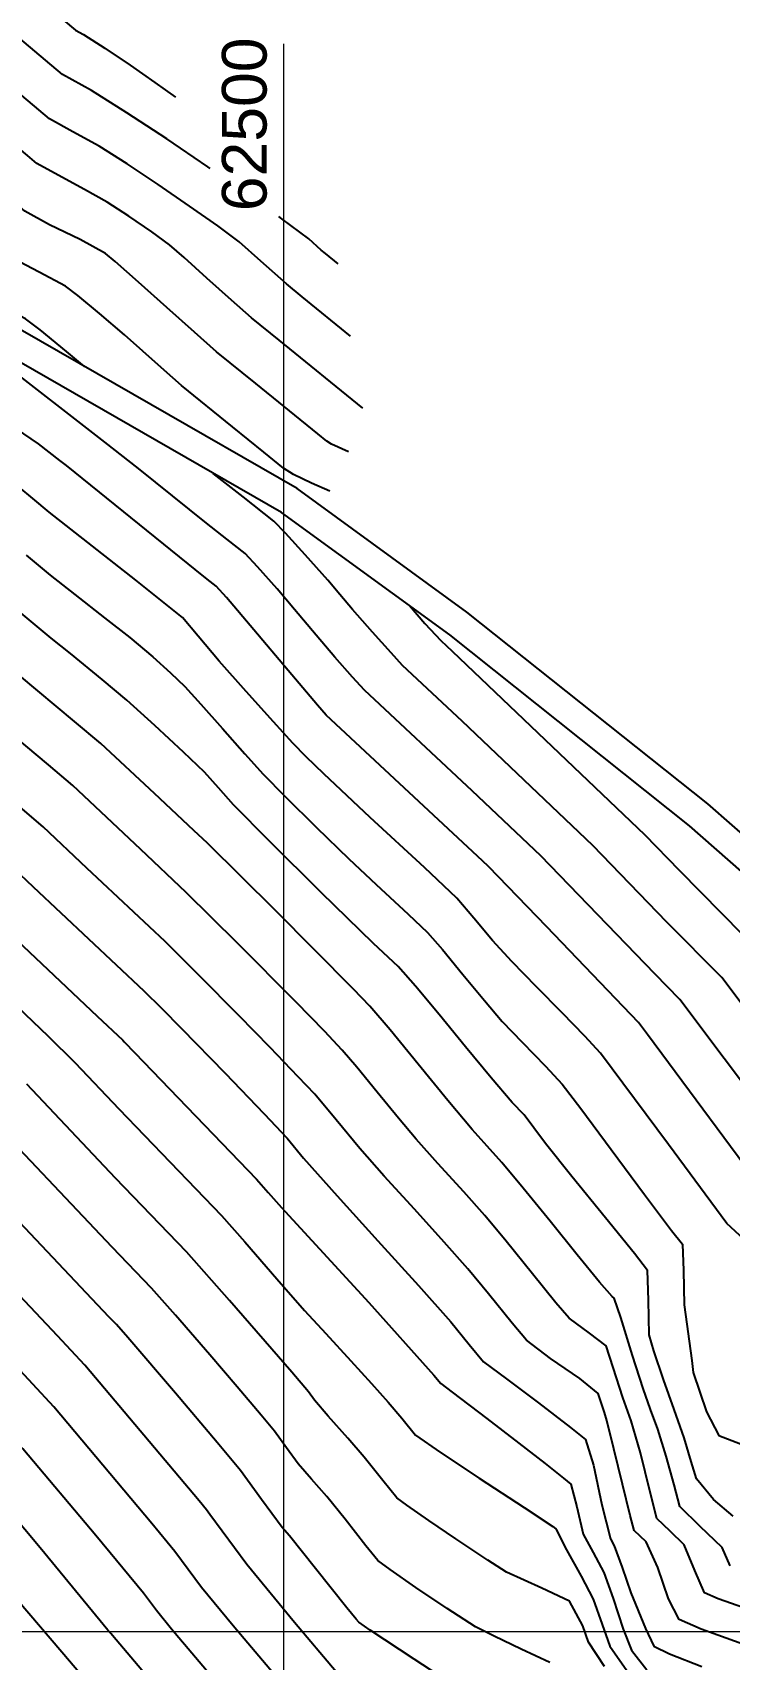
# Model space of a CAD drawing. Extents: x 61466 to 63015, y 108404 to 110397.
# Drawn here: x 62920.65 to 62940.14, y 109204.29 to 109249.76 of the extents above; entities that cross this region are included whole.
import ezdxf
from ezdxf.enums import TextEntityAlignment as Align

# ---------------------------------------------------------------- set-up
doc = ezdxf.new("R2010")
doc.units = 0
doc.header["$LTSCALE"] = 1.000015
doc.header["$MEASUREMENT"] = 0
for name, color, linetype in [('coordinate', 2, 'Continuous'), ('curve livello 5m', 7, 'Continuous'), ('Strade', 7, 'Continuous')]:
    doc.layers.add(name, color=color, linetype=linetype)
doc.layers.add('no_plot', color=5, linetype='Continuous', plot=False)
doc.styles.add('ARIAL', font='arial.ttf')

msp = doc.modelspace()

# ---------------------------------------------------------------- linework, layer by layer
at = {"layer": 'coordinate', "linetype": 'Continuous', "lineweight": 0}
for p, q in [((62927.666, 109249.448), (62927.666, 108959.046)), ((62767.853, 109205.071), (62950.566, 109205.071))]:
    msp.add_line(p, q, dxfattribs=at)
at = {"layer": 'curve livello 5m', "color": 2, "flags": 128}
for points in [[(62929.888, 109239.259), (62927.541, 109241.163), (62926.769, 109241.788), (62926.21, 109242.281), (62925.526, 109242.899), (62924.891, 109243.472), (62924.479, 109243.828), (62924.479, 109243.828), (62923.985, 109244.188), (62923.338, 109244.63), (62922.733, 109245.02), (62922.733, 109245.02), (62922.101, 109245.376), (62921.056, 109245.946), (62921.056, 109245.946), (62920.762, 109246.101), (62920.501, 109246.326), (62918.557, 109247.952)], [(62941.347, 109217.04), (62937.849, 109221.758), (62937.599, 109222.092), (62935.031, 109224.77), (62933.402, 109226.452), (62933.231, 109226.615), (62928.863, 109230.684), (62928.614, 109230.962), (62927.793, 109231.929), (62926.837, 109233.069), (62926.068, 109233.973), (62925.78, 109234.289), (62925.616, 109234.417), (62925.434, 109234.56), (62921.596, 109237.657), (62921.407, 109237.804), (62920.809, 109238.267), (62920.201, 109238.69), (62919.481, 109239.177), (62918.917, 109239.571), (62918.632, 109239.8)], [(62940.543, 109205.73), (62939.826, 109205.987), (62939.446, 109206.156), (62939.171, 109206.777), (62938.875, 109207.495), (62938.479, 109207.874), (62938.112, 109208.233), (62937.916, 109209.004), (62937.654, 109210.068), (62937.388, 109210.957), (62937.154, 109211.609), (62936.887, 109212.453), (62936.693, 109213.053), (62936.224, 109213.412), (62935.659, 109213.825), (62935.287, 109214.259), (62934.627, 109215.071), (62933.893, 109215.979), (62933.298, 109216.697), (62932.706, 109217.36), (62931.982, 109218.154), (62931.373, 109218.836), (62930.881, 109219.423), (62930.285, 109220.15), (62929.718, 109220.842), (62929.311, 109221.322), (62928.809, 109221.85), (62928.023, 109222.659), (62926.374, 109224.318), (62924.944, 109225.731), (62923.663, 109226.934), (62921.771, 109228.714), (62921.09, 109229.299), (62918.952, 109231.081)], [(62936.648, 109204.09), (62936.2, 109204.77), (62936.036, 109205.231), (62935.666, 109205.922), (62934.894, 109206.285), (62933.905, 109206.727), (62933.384, 109207.061), (62932.487, 109207.659), (62931.729, 109208.176), (62931.116, 109208.601), (62930.832, 109208.807), (62930.441, 109209.294), (62929.927, 109209.94), (62929.463, 109210.475), (62928.916, 109211.093), (62928.532, 109211.54), (62928.362, 109211.773), (62927.9, 109212.317), (62926.16, 109214.321), (62924.953, 109215.684), (62922.966, 109217.746), (62920.485, 109220.367)], [(62927.886, 109201.179), (62924.535, 109205.139), (62924.11, 109205.654), (62923.751, 109206.14), (62922.421, 109207.751), (62920.377, 109210.177), (62917.605, 109213.161), (62916.504, 109214.326), (62915.852, 109215.112), (62915.108, 109216.037), (62914.608, 109216.626), (62914.332, 109216.852), (62913.797, 109217.278), (62913.175, 109217.759), (62912.686, 109218.14), (62911.985, 109218.771), (62911.292, 109219.418)]]:
    msp.add_lwpolyline(points, dxfattribs=at)
at = {"layer": 'no_plot', "flags": 128}
for points in [[(62925.619, 109245.965), (62925.55, 109246.013), (62924.4, 109246.788), (62923.287, 109247.518), (62922.294, 109248.145), (62922.294, 109248.145), (62921.487, 109248.591), (62920.234, 109249.639), (62913.962, 109255.013), (62912.856, 109255.729), (62910.533, 109257.261), (62904.125, 109261.435), (62902.381, 109262.553), (62901.499, 109263.196), (62900.452, 109263.989), (62899.357, 109264.842), (62898.33, 109265.662), (62897.491, 109266.359)], [(62913.563, 109256.901), (62913.675, 109256.829), (62913.677, 109256.827), (62913.678, 109256.826), (62921.506, 109250.12), (62921.852, 109249.831), (62922.075, 109249.707), (62922.668, 109249.327), (62923.374, 109248.854), (62924.071, 109248.369), (62924.641, 109247.955)], [(62929.543, 109241.278), (62928.191, 109242.375), (62927.746, 109242.736), (62927.029, 109243.376), (62926.425, 109243.911), (62926.425, 109243.911), (62925.826, 109244.358), (62925.041, 109244.912), (62924.165, 109245.511), (62923.292, 109246.089), (62922.514, 109246.582), (62922.514, 109246.582), (62921.772, 109246.989), (62921.122, 109247.351), (62921.122, 109247.351), (62918.963, 109249.157), (62914.246, 109253.199)], [(62929.483, 109238.04), (62929.009, 109238.257), (62928.878, 109238.34), (62928.623, 109238.546), (62926.892, 109239.951), (62925.793, 109240.841), (62925.175, 109241.384), (62924.401, 109242.08), (62923.615, 109242.787), (62922.961, 109243.363), (62922.961, 109243.363), (62922.692, 109243.584), (62921.981, 109243.973), (62921.124, 109244.391), (62920.434, 109244.772), (62920.434, 109244.772), (62917.848, 109247), (62916.42, 109248.195), (62914.814, 109249.571), (62910.392, 109252.435)], [(62928.965, 109236.943), (62928.449, 109237.163), (62927.946, 109237.408), (62927.946, 109237.408), (62927.664, 109237.587), (62927.115, 109238.031), (62926.243, 109238.739), (62924.817, 109239.893), (62924.329, 109240.324), (62923.733, 109240.861), (62923.221, 109241.314), (62923.221, 109241.314), (62922.522, 109241.905), (62921.91, 109242.408), (62921.57, 109242.673), (62921.57, 109242.673), (62920.831, 109243.061), (62920.107, 109243.443), (62920.107, 109243.443), (62915.195, 109247.675), (62915.149, 109247.713), (62915.098, 109247.757), (62909.57, 109251.338)], [(62922.096, 109240.432), (62921.593, 109240.851), (62920.856, 109241.449), (62920.447, 109241.762), (62920.447, 109241.762), (62919.78, 109242.113), (62919.38, 109242.441), (62918.736, 109243.006), (62918.035, 109243.623), (62917.462, 109244.11), (62917.462, 109244.11), (62916.67, 109244.731), (62915.709, 109245.462), (62914.743, 109246.18), (62913.937, 109246.759), (62913.937, 109246.759), (62912.854, 109247.471), (62911.289, 109248.476), (62909.951, 109249.348), (62909.951, 109249.348), (62908.23, 109250.543)], [(62929.199, 109243.296), (62928.84, 109243.588), (62928.722, 109243.683), (62928.372, 109243.995), (62927.62, 109244.559), (62927.534, 109244.62)], [(62942.476, 109217.787), (62938.753, 109222.739), (62938.05, 109223.452), (62934.861, 109226.747), (62932.948, 109228.567), (62929.931, 109231.378), (62929.595, 109231.745), (62929.105, 109232.3), (62929.105, 109232.3), (62928.583, 109232.915), (62927.975, 109233.64), (62927.486, 109234.214), (62927.486, 109234.214), (62926.935, 109234.831), (62926.59, 109235.199), (62926.59, 109235.199), (62926.078, 109235.6), (62925.509, 109236.046), (62923.606, 109237.581), (62922.665, 109238.311), (62919.686, 109240.619), (62919.424, 109240.8), (62919.295, 109240.904), (62918.575, 109241.395)], [(62940.787, 109215.811), (62940.071, 109216.479), (62940.071, 109216.479), (62938.436, 109218.683), (62936.531, 109221.233), (62936.096, 109221.708), (62935.463, 109222.361), (62934.745, 109223.092), (62934.056, 109223.8), (62933.509, 109224.383), (62933.509, 109224.383), (62932.987, 109225.007), (62932.518, 109225.564), (62932.518, 109225.564), (62931.607, 109226.427), (62930.094, 109227.826), (62928.796, 109229.04), (62928.796, 109229.04), (62928.304, 109229.52), (62927.93, 109229.897), (62927.93, 109229.897), (62927.382, 109230.492), (62926.618, 109231.342), (62925.868, 109232.193), (62925.868, 109232.193), (62925.284, 109232.887), (62924.838, 109233.413), (62924.838, 109233.413), (62923.533, 109234.456), (62921.112, 109236.358), (62920.652, 109236.743), (62920.271, 109237.059)], [(62942.45, 109219.987), (62939.923, 109223.348), (62938.392, 109224.9), (62936.319, 109227.042), (62932.665, 109230.519), (62930.998, 109232.072), (62930.674, 109232.423), (62930.154, 109233.003), (62929.596, 109233.638), (62929.596, 109233.638), (62929.242, 109234.056), (62928.904, 109234.456), (62928.904, 109234.456), (62928.277, 109235.161), (62927.72, 109235.773), (62927.4, 109236.108), (62927.4, 109236.108), (62926.54, 109236.782), (62925.703, 109237.438)], [(62920.465, 109235.159), (62921.139, 109234.598), (62921.832, 109234.051), (62922.662, 109233.404), (62923.365, 109232.85), (62924.01, 109232.313), (62924.504, 109231.865), (62924.903, 109231.483), (62925.358, 109230.99), (62925.959, 109230.311), (62926.581, 109229.606), (62927.099, 109229.038), (62927.708, 109228.42), (62928.594, 109227.544), (62929.491, 109226.671), (62930.26, 109225.952), (62931.157, 109225.123), (62931.697, 109224.612), (62932.114, 109224.132), (62932.686, 109223.437), (62933.286, 109222.707), (62933.786, 109222.121), (62934.339, 109221.54), (62934.995, 109220.871), (62935.462, 109220.374), (62935.987, 109219.692), (62936.836, 109218.543), (62937.763, 109217.287), (62938.518, 109216.284), (62938.831, 109215.896), (62938.855, 109215.164), (62938.872, 109214.205), (62939.084, 109212.647), (62939.128, 109212.312), (62939.496, 109211.211), (62939.844, 109210.546), (62940.696, 109210.223)], [(62940.244, 109208.299), (62939.69, 109208.762), (62939.223, 109209.335), (62939.223, 109209.335), (62939.073, 109209.825), (62938.877, 109210.489), (62938.877, 109210.489), (62938.596, 109211.273), (62938.292, 109212.116), (62938.292, 109212.116), (62938.028, 109212.919), (62937.894, 109213.364), (62937.894, 109213.364), (62937.88, 109214.331), (62937.851, 109215.16), (62937.485, 109215.635), (62936.67, 109216.638), (62935.732, 109217.789), (62934.997, 109218.707), (62934.997, 109218.707), (62934.665, 109219.153), (62934.394, 109219.515), (62934.394, 109219.515), (62934.063, 109219.86), (62933.471, 109220.548), (62932.757, 109221.413), (62932.02, 109222.313), (62931.359, 109223.108), (62930.875, 109223.66), (62930.875, 109223.66), (62930.186, 109224.303), (62928.717, 109225.731), (62927.266, 109227.167), (62926.268, 109228.18), (62926.268, 109228.18), (62925.846, 109228.651), (62925.455, 109229.085), (62925.455, 109229.085), (62924.872, 109229.649), (62924.068, 109230.397), (62923.283, 109231.103), (62923.283, 109231.103), (62922.597, 109231.683), (62921.712, 109232.409), (62921.712, 109232.409), (62921.166, 109232.838), (62920.107, 109233.72)], [(62931.187, 109233.747), (62931.618, 109233.249), (62932.065, 109232.766), (62932.381, 109232.471), (62937.777, 109227.337), (62938.734, 109226.349), (62941.093, 109223.957)], [(62940.158, 109206.904), (62939.94, 109207.415), (62939.321, 109208.007), (62938.748, 109208.57), (62938.748, 109208.57), (62938.598, 109209.17), (62938.366, 109209.971), (62938.133, 109210.723), (62938.133, 109210.723), (62937.936, 109211.272), (62937.723, 109211.862), (62937.723, 109211.862), (62937.429, 109212.782), (62937.099, 109213.844), (62936.918, 109214.386), (62936.918, 109214.386), (62936.857, 109214.432), (62936.507, 109214.834), (62935.881, 109215.6), (62935.122, 109216.54), (62934.371, 109217.464), (62933.773, 109218.183), (62933.773, 109218.183), (62933.363, 109218.638), (62932.946, 109219.102), (62932.946, 109219.102), (62932.262, 109219.917), (62931.435, 109220.927), (62930.647, 109221.887), (62930.081, 109222.554), (62930.081, 109222.554), (62929.626, 109223.027), (62927.436, 109225.23), (62925.536, 109227.108), (62925.536, 109227.108), (62925.162, 109227.459), (62924.06, 109228.495), (62922.555, 109229.893), (62921.82, 109230.505), (62920.279, 109231.788)], [(62940.51, 109204.718), (62939.349, 109205.135), (62938.734, 109205.408), (62938.734, 109205.408), (62938.438, 109205.987), (62938.135, 109206.857), (62937.811, 109207.574), (62937.811, 109207.574), (62937.477, 109207.897), (62937.361, 109208.315), (62937.149, 109209.186), (62936.91, 109210.18), (62936.711, 109210.967), (62936.711, 109210.967), (62936.644, 109211.191), (62936.585, 109211.356), (62936.468, 109211.721), (62935.956, 109212.143), (62935.137, 109212.702), (62934.46, 109213.218), (62934.46, 109213.218), (62934.065, 109213.688), (62933.402, 109214.508), (62932.822, 109215.211), (62932.16, 109215.957), (62931.327, 109216.874), (62930.486, 109217.798), (62929.801, 109218.57), (62929.801, 109218.57), (62929.136, 109219.373), (62928.54, 109220.09), (62928.54, 109220.09), (62928.081, 109220.578), (62927.295, 109221.393), (62926.419, 109222.292), (62926.419, 109222.292), (62925.312, 109223.405), (62924.352, 109224.353), (62924.352, 109224.353), (62922.163, 109226.409), (62920.942, 109227.558), (62920.173, 109228.226)], [(62920.113, 109226.403), (62920.664, 109225.885), (62923.761, 109222.976), (62924.251, 109222.492), (62924.815, 109221.925), (62926.036, 109220.673), (62927.13, 109219.537), (62927.769, 109218.857), (62928.228, 109218.304), (62929.163, 109217.252), (62930.309, 109215.992), (62931.444, 109214.743), (62932.347, 109213.725), (62932.347, 109213.725), (62932.862, 109213.095), (62933.262, 109212.611), (62933.906, 109212.13), (62934.797, 109211.467), (62935.695, 109210.777), (62936.117, 109210.442), (62936.337, 109209.723), (62936.566, 109208.61), (62936.814, 109207.665), (62936.918, 109207.469), (62937.135, 109206.864), (62937.385, 109206.155), (62937.791, 109205.158), (62938.023, 109204.659), (62938.459, 109204.447), (62939.368, 109204.094)], [(62919.342, 109225.204), (62922.45, 109222.274), (62923.169, 109221.599), (62923.211, 109221.557), (62923.511, 109221.245), (62926.909, 109217.717), (62927.237, 109217.344), (62927.606, 109216.922), (62930.049, 109214.264), (62931.872, 109212.238), (62932.064, 109212.005), (62932.386, 109211.764), (62933.352, 109211.027), (62934.246, 109210.339), (62934.988, 109209.763), (62935.5, 109209.36), (62935.701, 109209.192), (62935.869, 109208.556), (62936.053, 109207.792), (62936.324, 109207.281), (62936.624, 109206.723), (62936.889, 109205.996), (62937.169, 109205.138), (62937.396, 109204.55), (62937.833, 109203.998)], [(62920.227, 109222.527), (62921.078, 109221.716), (62921.843, 109220.967), (62923.058, 109219.684), (62925.931, 109216.701), (62926.584, 109215.961), (62927.483, 109214.925), (62928.258, 109214.042), (62928.85, 109213.396), (62929.551, 109212.64), (62930.132, 109212.005), (62930.596, 109211.479), (62930.976, 109211.038), (62931.359, 109210.558), (62932.059, 109210.072), (62933.139, 109209.361), (62934.397, 109208.541), (62935.204, 109208.005), (62935.286, 109207.941), (62935.291, 109207.919), (62935.578, 109207.354), (62935.995, 109206.618), (62936.33, 109205.977), (62936.577, 109205.271), (62936.798, 109204.66), (62937.267, 109203.985)], [(62935.113, 109204.209), (62934.316, 109204.582), (62933.559, 109204.938), (62933.036, 109205.2), (62933.036, 109205.2), (62932.242, 109205.713), (62931.369, 109206.304), (62930.651, 109206.802), (62930.305, 109207.056), (62930.305, 109207.056), (62929.968, 109207.467), (62929.387, 109208.207), (62928.878, 109208.843), (62928.878, 109208.843), (62928.453, 109209.329), (62928.079, 109209.759), (62928.079, 109209.759), (62927.751, 109210.208), (62927.412, 109210.673), (62927.412, 109210.673), (62927.04, 109211.121), (62926.371, 109211.91), (62925.605, 109212.805), (62925.605, 109212.805), (62924.642, 109213.913), (62923.974, 109214.668), (62923.974, 109214.668), (62922.875, 109215.809), (62919.127, 109219.767)], [(62932.505, 109203.528), (62931.321, 109204.298), (62930.095, 109205.108), (62930.095, 109205.108), (62929.772, 109205.33), (62929.7, 109205.415), (62929.434, 109205.737), (62928.564, 109206.828), (62927.83, 109207.746), (62927.83, 109207.746), (62927.626, 109207.979), (62927.054, 109208.762), (62926.463, 109209.572), (62926.463, 109209.572), (62925.814, 109210.354), (62924.647, 109211.732), (62923.311, 109213.292), (62923.311, 109213.292), (62922.996, 109213.651), (62922.784, 109213.871), (62917.769, 109219.168)], [(62929.143, 109203.946), (62927.978, 109205.323), (62926.639, 109206.945), (62925.606, 109208.346), (62925.514, 109208.472), (62925.304, 109208.72), (62922.105, 109212.518), (62921.341, 109213.34), (62916.932, 109218.003)], [(62928.515, 109202.563), (62926.256, 109205.231), (62925.374, 109206.3), (62925.002, 109206.804), (62924.631, 109207.308), (62924.631, 109207.308), (62923.982, 109208.093), (62921.241, 109211.347), (62919.473, 109213.25)], [(62927.258, 109199.796), (62922.988, 109204.84), (62922.838, 109205.017), (62922.757, 109205.112), (62920.859, 109207.409), (62919.513, 109209.007)], [(62923.799, 109201.757), (62921.47, 109204.498), (62920.212, 109205.96)]]:
    msp.add_lwpolyline(points, dxfattribs=at)
at = {"layer": 'Strade', "linetype": 'Continuous', "flags": 128}
for points in [[(62950.566, 109216.309), (62948.515, 109217.332), (62947.069, 109220.265), (62946.484, 109221.77), (62942.936, 109225.222), (62939.54, 109228.204), (62932.799, 109233.565), (62928.045, 109237.016), (62919.862, 109241.716), (62911.454, 109245.299), (62902.394, 109248.078), (62894.629, 109249.949), (62887.736, 109251.597), (62883.413, 109254.039)], [(62950.566, 109215.483), (62950.31, 109215.543), (62947.916, 109216.736), (62946.336, 109219.942), (62945.801, 109221.318), (62942.393, 109224.634), (62939.027, 109227.59), (62932.315, 109232.928), (62927.609, 109236.343), (62919.505, 109240.998), (62911.179, 109244.546), (62902.183, 109247.306), (62894.442, 109249.171), (62887.44, 109250.845), (62883.031, 109253.336)]]:
    msp.add_lwpolyline(points, dxfattribs=at)

# ---------------------------------------------------------------- texts
at = {"layer": 'coordinate', "color": 1, "style": 'ARIAL'}
msp.add_text('62500', height=1.25, rotation=90, dxfattribs=at).set_placement((62927.194, 109249.624), align=Align.RIGHT)

doc.saveas('drawing.dxf')
